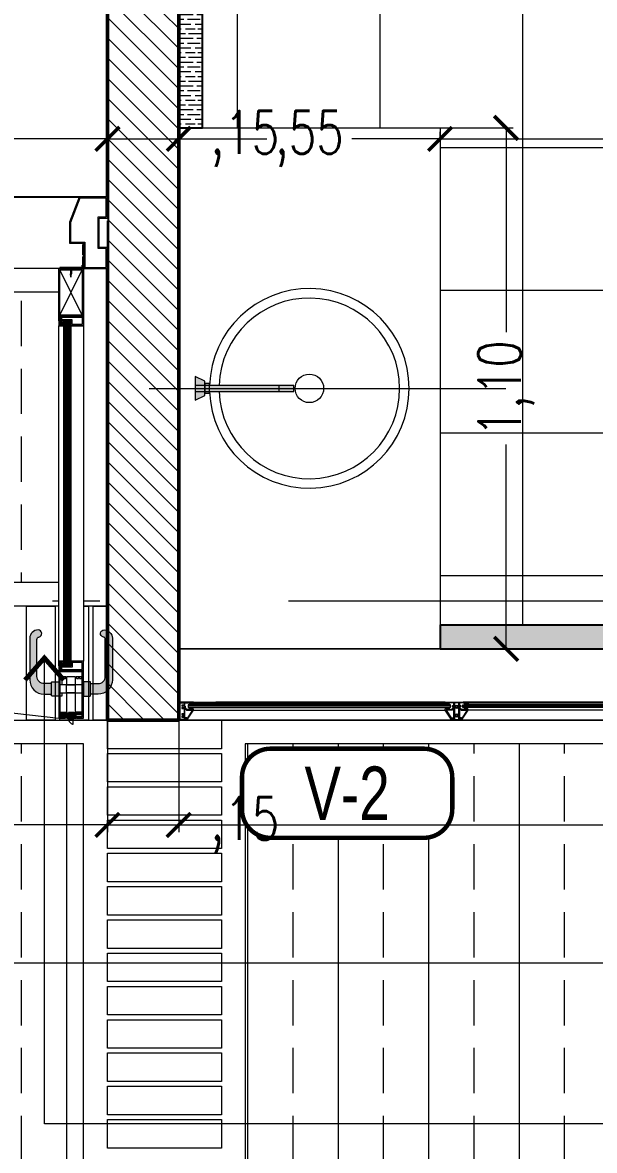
# Model space of a CAD drawing. Header units: millimetres. Extents: x 216 to 2687, y 57 to 1099.
# Drawn here: x 235.794 to 236.998, y 84.792 to 87.164 of the extents above; entities that cross this region are included whole.
import ezdxf
from ezdxf.enums import TextEntityAlignment as Align

# ---------------------------------------------------------------- set-up
doc = ezdxf.new("R2010")
doc.units = ezdxf.units.MM
doc.header["$LTSCALE"] = 0.5
doc.set_wipeout_variables(frame=1)
doc.header["$PDMODE"] = 35
for name, pattern in [('DASHDOT2', [12.7, 6.35, -3.175, 0, -3.175]), ('DASHED', [19.05, 12.7, -6.35]), ('DASHED2', [9.525, 6.35, -3.175]), ('DIVIDE2', [15.875, 6.35, -3.175, 0, -3.175, 0, -3.175]), ('HIDDEN', [0.375, 0.25, -0.125])]:
    doc.linetypes.add(name, pattern=pattern)
for name, color, linetype, lineweight in [('A-COTAS', 7, 'Continuous', 9), ('A-EJES', 7, 'DASHDOT2', 9), ('A-EJES -APAR', 251, 'DIVIDE2', 9), ('A-HID-APAR', 46, 'Continuous', 13), ('A-MUEB-FIJO', 44, 'Continuous', 15), ('A-MURO', 5, 'Continuous', 50), ('A-MURO-ACHU', 250, 'Continuous', 0), ('A-PISO', 7, 'Continuous', 15), ('A-PISO -ACHU', 55, 'Continuous', 0), ('A-PISO -GRAN', 43, 'Continuous', 13), ('A-PLAN-ACHU1', 105, 'Continuous', 9), ('A-PLAN-ACHU2', 146, 'Continuous', 0), ('A-PLAN-ACHU3', 250, 'Continuous', 0), ('A-PROY', 6, 'HIDDEN', 18), ('A-PUER', 36, 'Continuous', 13), ('A-TEXT-FLEC', 4, 'Continuous', 9), ('A-TEXT-VENT', 2, 'Continuous', 9), ('A-VENT', 1, 'Continuous', 15), ('A-WIPEOUT', 255, 'Continuous', 0)]:
    doc.layers.add(name, color=color, linetype=linetype, lineweight=lineweight)
doc.layers.add('BORRADOR', color=3, linetype='Continuous', plot=False)
doc.styles.add('Cotas', font='romans.shx', dxfattribs={"width": 0.75})
doc.styles.add('ING_50', font='swisscl.ttf', dxfattribs={"height": 0.08})
doc.dimstyles.new("1-25'", dxfattribs={"dimtxt": 0.075, "dimasz": 0.05, "dimexe": 0.015, "dimexo": 0, "dimgap": 0.02, "dimtad": 0, "dimzin": 4, "dimtxsty": 'Cotas', "dimblk": 'ARCHTICK', "dimcen": 0.09, "dimclrd": 142, "dimclre": 2, "dimclrt": 2, "dimadec": 0, "dimazin": 0, "dimtfac": 1, "dimtmove": 0, "dimatfit": 3, "dimfxl": 0.1, "dimlwd": 13, "dimlwe": 9, "dimarcsym": 2})
pattern_1 = [(90, (-2414.34887, -998.31859), (-0.1905, 4e-17), []), (90, (-2414.25362, -998.22334), (-0.1905, 4e-17), [0.09525, -0.047625])]

# ---------------------------------------------------------------- blocks, each defined once
blk = doc.blocks.new('LAVAMANOS_NAL 2')
at = {"layer": 'A-HID-APAR'}
blk.add_hatch(color=256, dxfattribs=at).paths.add_polyline_path([(0.1741, -0.1653), (0.0277, -0.0189), (0.0189, -0.0277), (0.1653, -0.1741)])
h = blk.add_hatch(color=256, dxfattribs=at)
h.paths.add_polyline_path([(0.1626, -0.1485), (0.1556, -0.1414), (0.1414, -0.1556), (0.1485, -0.1626)])
h.paths.add_polyline_path([(0.1874, -0.152), (0.1662, -0.145), (0.145, -0.1662), (0.152, -0.1874)])
at = {"layer": 'A-EJES -APAR', "linetype": 'DASHED2', "ltscale": 0.5}
blk.add_line((0.2383, -0.2383), (-0.2921, 0.2921), dxfattribs=at)
at = {"layer": 'A-HID-APAR'}
blk.add_line((0.0494, -0.0406), (0.0406, -0.0494), dxfattribs=at)
for points in [[(0.1741, -0.1653), (0.0277, -0.0189), (0.0189, -0.0277), (0.1653, -0.1741)], [(0.1874, -0.152), (0.1662, -0.145), (0.145, -0.1662), (0.152, -0.1874)]]:
    blk.add_lwpolyline(points, close=True, dxfattribs=at)
blk.add_lwpolyline([(0.1626, -0.1485), (0.1556, -0.1414), (0.1414, -0.1556), (0.1485, -0.1626), (0.1626, -0.1485)], dxfattribs=at)
blk.add_circle((0, 0), 0.03, dxfattribs=at)
for radius, start, end in [(0.21, 316.7058, 313.2949), (0.19, 316.8855, 313.1153)]:
    blk.add_arc((0, 0), radius, start, end, dxfattribs=at)
blk = doc.blocks.new('ALN-177', base_point=(0.5588, 0.5404))
at = {"layer": 'A-PLAN-ACHU1'}
for p, q in [((0.5343, 0.5506), (0.5324, 0.5529)), ((0.5344, 0.5519), (0.5324, 0.5529)), ((0.5343, 0.5506), (0.5324, 0.5484)), ((0.5343, 0.5494), (0.5324, 0.5484)), ((0.5361, 0.5485), (0.5343, 0.5494)), ((0.5361, 0.5528), (0.5344, 0.5519)), ((0.5361, 0.5485), (0.5361, 0.5528))]:
    blk.add_line(p, q, dxfattribs=at)
at = {"layer": 'A-VENT'}
blk.add_lwpolyline([(0.5558, 0.5404), (0.5588, 0.5404), (0.5588, 0.5419), (0.5377, 0.5555), (0.5362, 0.5555), (0.5343, 0.554), (0.5343, 0.5521), (0.5362, 0.5536), (0.5362, 0.5478), (0.5343, 0.5493), (0.5343, 0.5481), (0.5362, 0.5466), (0.5362, 0.5418), (0.5332, 0.5388), (0.5295, 0.5388), (0.5295, 0.5386), (0.5305, 0.5376), (0.5342, 0.5376), (0.5377, 0.5412), (0.5377, 0.5537), (0.5561, 0.5419), (0.5541, 0.5419), (0.5541, 0.5389, 1), (0.5566, 0.5389)], format="xyb", close=True, dxfattribs=at)
blk = doc.blocks.new('ALN-292')
at = {"layer": 'A-VENT'}
blk.add_lwpolyline([(0, 0.024), (0, 0), (0.0035, 0), (0.0035, 0.0025), (0.0015, 0.0015), (0.0015, 0.0079), (0.0035, 0.0069), (0.0035, 0.008), (0.0015, 0.009), (0.0015, 0.0179), (0.007, 0.0179), (0.007, 0.015), (0.01, 0.015), (0.0092, 0.0165), (0.0085, 0.0165), (0.0085, 0.0179), (0.0365, 0.0179), (0.0365, 0.0165), (0.0358, 0.0165), (0.035, 0.015), (0.038, 0.015), (0.038, 0.024), (0.038, 0.033), (0.035, 0.033), (0.0358, 0.0315), (0.0365, 0.0315), (0.0365, 0.0301), (0.0085, 0.0301), (0.0085, 0.0315), (0.0092, 0.0315), (0.01, 0.033), (0.007, 0.033), (0.007, 0.0301), (0.0015, 0.0301), (0.0015, 0.039), (0.0035, 0.04), (0.0035, 0.0411), (0.0015, 0.0401), (0.0015, 0.0465), (0.0035, 0.0455), (0.0035, 0.048), (0, 0.048)], close=True, dxfattribs=at)
for points in [[(0.0092, 0.0274, 0.352285), (0.0065, 0.024, 0.352285), (0.0092, 0.0206), (0.0092, 0.0194), (0.0015, 0.0194), (0.0015, 0.024), (0.0015, 0.0286), (0.0092, 0.0286)], [(0.008, 0.024, 1), (0.012, 0.024, 1)], [(0.0272, 0.0274, 0.352285), (0.0245, 0.024, 0.352285), (0.0272, 0.0206), (0.0272, 0.0194), (0.0107, 0.0194), (0.0107, 0.0206, 0.352285), (0.0135, 0.024, 0.352285), (0.0107, 0.0274), (0.0107, 0.0286), (0.0272, 0.0286)], [(0.026, 0.024, 1), (0.03, 0.024, 1)], [(0.0288, 0.0206, 0.352285), (0.0315, 0.024, 0.352285), (0.0288, 0.0274), (0.0288, 0.0286), (0.0365, 0.0286), (0.0365, 0.024), (0.0365, 0.0194), (0.0288, 0.0194)]]:
    blk.add_lwpolyline(points, format="xyb", close=True, dxfattribs=at)
blk = doc.blocks.new('V-5_PL_BLQ4')
at = {"layer": 'A-PLAN-ACHU1'}
for points in [[(0.5723, 0.1175), (0.0197, 0.1175), (0.0197, 0.1235), (0.5723, 0.1235)], [(0.5977, 0.1175), (1.1373, 0.1175), (1.1373, 0.1235), (0.5977, 0.1235)]]:
    blk.add_lwpolyline(points, close=True, dxfattribs=at)
for points in [[(0.0282, 0.1141), (0.0239, 0.1141), (0.0249, 0.1159), (0.0239, 0.1178), (0.0261, 0.1159), (0.0283, 0.1178), (0.0273, 0.1158), (0.0282, 0.1141)], [(0.5679, 0.1141), (0.5636, 0.1141), (0.5646, 0.1159), (0.5636, 0.1178), (0.5658, 0.1159), (0.568, 0.1178), (0.567, 0.1158), (0.5679, 0.1141)], [(0.6021, 0.1141), (0.6064, 0.1141), (0.6054, 0.1159), (0.6064, 0.1178), (0.6042, 0.1159), (0.602, 0.1178), (0.603, 0.1158), (0.6021, 0.1141)]]:
    blk.add_lwpolyline(points, dxfattribs=at)
at = {"layer": 'A-PLAN-ACHU2'}
for points in [[(0.5723, 0.1205), (0.0197, 0.1205)], [(0.031, 0.1289), (0.561, 0.1289)], [(0.5977, 0.1205), (1.1373, 0.1205)], [(1.126, 0.1289), (0.609, 0.1289)], [(0.561, 0.1155), (0.031, 0.1155)], [(0.031, 0.112), (0.5716, 0.112)], [(0.561, 0.112), (0.0784, 0.112)], [(1.126, 0.112), (0.5984, 0.112)], [(0.609, 0.1155), (1.126, 0.1155)], [(0.609, 0.112), (1.1086, 0.112)]]:
    blk.add_lwpolyline(points, dxfattribs=at)
at = {"layer": 'A-VENT'}
blk.add_lwpolyline([(2.3, 0.15), (2.3, 0), (0, 0), (0, 0.15)], close=True, dxfattribs=at)
blk.add_lwpolyline([(0.0079, 0.121, 3.732051), (0.0079, 0.123), (0.0066, 0.1238), (0.0066, 0.1255), (0.0116, 0.1255), (0.0116, 0.1365), (0.0066, 0.1365), (0.0066, 0.1382), (0.0079, 0.139, 3.732051), (0.0079, 0.141), (0.0066, 0.1418), (0.0066, 0.1435), (0.0116, 0.1435), (0.0116, 0.1485), (0.0016, 0.1485), (0.0016, 0.1464), (0, 0.148), (0, 0.15), (0.016, 0.15), (0.016, 0.147), (0.0145, 0.1478), (0.0145, 0.1485), (0.0131, 0.1485), (0.0131, 0.1135), (0.022, 0.1135), (0.023, 0.1155), (0.0241, 0.1155), (0.0231, 0.1135), (0.0295, 0.1135), (0.0285, 0.1155), (0.031, 0.1155), (0.031, 0.112), (0, 0.112), (0, 0.114), (0.0016, 0.1156), (0.0016, 0.1135), (0.0116, 0.1135), (0.0116, 0.1185), (0.0066, 0.1185), (0.0066, 0.1202)], format="xyb", close=True, dxfattribs=at)
at = {"layer": 'A-VENT', "xscale": -1, "rotation": 270}
for p in [(0.0159, 0.15), (0.5939, 0.15)]:
    blk.add_blockref('ALN-177', p, dxfattribs=at)
at = {"layer": 'A-VENT', "rotation": 90}
for name, p in [('ALN-177', (0.5761, 0.15)), ('ALN-292', (0.609, 0.112))]:
    blk.add_blockref(name, p, dxfattribs=at)
blk = doc.blocks.new('_ArchTick')
at = {"color": 0, "linetype": 'ByBlock', "const_width": 0.15}
blk.add_lwpolyline([(-0.5, -0.5), (0.5, 0.5)], dxfattribs=at)
blk = doc.blocks.new('*D247')
at = {"layer": 'A-COTAS', "color": 2, "linetype": 'DASHDOT2', "lineweight": 9, "transparency": 16777216}
for p, q in [((234.4728, 85.6969), (234.4728, 85.4615)), ((235.9728, 85.6969), (235.9728, 85.4615))]:
    blk.add_line(p, q, dxfattribs=at)
at = {"layer": 'A-COTAS', "color": 142, "linetype": 'Continuous', "lineweight": 13, "transparency": 16777216}
for p, q in [((234.4728, 85.4765), (235.1047, 85.4765)), ((235.9728, 85.4765), (235.3408, 85.4765))]:
    blk.add_line(p, q, dxfattribs=at)
at = {"layer": 'DEFPOINTS', "color": 0, "transparency": 16777216}
for p in [(234.4728, 85.6969), (235.9728, 85.6969), (235.9728, 85.4765)]:
    blk.add_point(p, dxfattribs=at)
at = {"layer": 'A-COTAS', "color": 142, "lineweight": 13, "transparency": 16777216, "xscale": 0.05, "yscale": 0.05, "zscale": 0.05, "rotation": 180}
blk.add_blockref('_ArchTick', (234.4728, 85.4765), dxfattribs=at)
at = {"layer": 'A-COTAS', "color": 142, "lineweight": 13, "transparency": 16777216, "xscale": 0.05, "yscale": 0.05, "zscale": 0.05}
blk.add_blockref('_ArchTick', (235.9728, 85.4765), dxfattribs=at)
at = {"layer": 'A-COTAS', "color": 2, "transparency": 16777216, "insert": (235.2228, 85.4765), "char_height": 0.09, "attachment_point": 5, "style": 'Cotas'}
blk.add_mtext('1,50', dxfattribs=at)
blk = doc.blocks.new('*D248')
at = {"layer": 'A-COTAS', "color": 2, "linetype": 'DASHDOT2', "lineweight": 9, "transparency": 16777216}
for p, q in [((235.9728, 85.6969), (235.9728, 85.4615)), ((236.1228, 85.6969), (236.1228, 85.4615))]:
    blk.add_line(p, q, dxfattribs=at)
at = {"layer": 'A-COTAS', "color": 142, "linetype": 'Continuous', "lineweight": 13, "transparency": 16777216}
for p, q in [((235.9728, 85.4765), (236.1228, 85.4765)), ((236.1228, 85.4765), (236.1728, 85.4765))]:
    blk.add_line(p, q, dxfattribs=at)
at = {"layer": 'DEFPOINTS', "color": 0, "transparency": 16777216}
for p in [(235.9728, 85.6969), (236.1228, 85.6969), (236.1228, 85.4765)]:
    blk.add_point(p, dxfattribs=at)
at = {"layer": 'A-COTAS', "color": 142, "lineweight": 13, "transparency": 16777216, "xscale": 0.05, "yscale": 0.05, "zscale": 0.05, "rotation": 180}
blk.add_blockref('_ArchTick', (235.9728, 85.4765), dxfattribs=at)
at = {"layer": 'A-COTAS', "color": 142, "lineweight": 13, "transparency": 16777216, "xscale": 0.05, "yscale": 0.05, "zscale": 0.05}
blk.add_blockref('_ArchTick', (236.1228, 85.4765), dxfattribs=at)
at = {"layer": 'A-COTAS', "color": 2, "transparency": 16777216, "insert": (236.2619, 85.4765), "char_height": 0.09, "attachment_point": 5, "style": 'Cotas'}
blk.add_mtext(',15', dxfattribs=at)
blk = doc.blocks.new('*D249')
at = {"layer": 'A-COTAS', "color": 2, "linetype": 'DASHDOT2', "lineweight": 9, "transparency": 16777216}
for p, q in [((236.1228, 85.6969), (236.1228, 85.4615)), ((238.4228, 85.6969), (238.4228, 85.4615))]:
    blk.add_line(p, q, dxfattribs=at)
at = {"layer": 'A-COTAS', "color": 142, "linetype": 'Continuous', "lineweight": 13, "transparency": 16777216}
for p, q in [((236.1228, 85.4765), (237.1499, 85.4765)), ((238.4228, 85.4765), (237.3956, 85.4765))]:
    blk.add_line(p, q, dxfattribs=at)
at = {"layer": 'DEFPOINTS', "color": 0, "transparency": 16777216}
for p in [(236.1228, 85.6969), (238.4228, 85.6969), (238.4228, 85.4765)]:
    blk.add_point(p, dxfattribs=at)
at = {"layer": 'A-COTAS', "color": 142, "lineweight": 13, "transparency": 16777216, "xscale": 0.05, "yscale": 0.05, "zscale": 0.05, "rotation": 180}
blk.add_blockref('_ArchTick', (236.1228, 85.4765), dxfattribs=at)
at = {"layer": 'A-COTAS', "color": 142, "lineweight": 13, "transparency": 16777216, "xscale": 0.05, "yscale": 0.05, "zscale": 0.05}
blk.add_blockref('_ArchTick', (238.4228, 85.4765), dxfattribs=at)
at = {"layer": 'A-COTAS', "color": 2, "transparency": 16777216, "insert": (237.2728, 85.4765), "char_height": 0.09, "attachment_point": 5, "style": 'Cotas'}
blk.add_mtext('2,30', dxfattribs=at)
blk = doc.blocks.new('*U251')
at = {"layer": 'A-TEXT-FLEC', "const_width": 0.01}
blk.add_lwpolyline([(7.3248, 0.9333), (7.284, 0.9798), (7.2431, 0.9333)], dxfattribs=at)
at = {"layer": 'A-TEXT-FLEC'}
for points in [[(7.284, 0), (7.284, 0.9798)], [(0, 0), (0, 0), (7.284, 0)]]:
    blk.add_lwpolyline(points, dxfattribs=at)
blk = doc.blocks.new('*D285')
at = {"layer": 'A-COTAS', "color": 2, "linetype": 'DASHDOT2', "lineweight": 9, "transparency": 16777216}
for p, q in [((234.4728, 86.7969), (234.4728, 86.9346)), ((235.9728, 86.9196), (235.9728, 86.9346))]:
    blk.add_line(p, q, dxfattribs=at)
at = {"layer": 'A-COTAS', "color": 142, "linetype": 'Continuous', "lineweight": 13, "transparency": 16777216}
for p, q in [((234.4728, 86.9196), (235.1047, 86.9196)), ((235.9728, 86.9196), (235.3408, 86.9196))]:
    blk.add_line(p, q, dxfattribs=at)
at = {"layer": 'DEFPOINTS', "color": 0, "transparency": 16777216}
for p in [(235.9728, 86.9196), (235.9728, 86.9196), (234.4728, 86.7969)]:
    blk.add_point(p, dxfattribs=at)
at = {"layer": 'A-COTAS', "color": 142, "lineweight": 13, "transparency": 16777216, "xscale": 0.05, "yscale": 0.05, "zscale": 0.05, "rotation": 180}
blk.add_blockref('_ArchTick', (234.4728, 86.9196), dxfattribs=at)
at = {"layer": 'A-COTAS', "color": 142, "lineweight": 13, "transparency": 16777216, "xscale": 0.05, "yscale": 0.05, "zscale": 0.05}
blk.add_blockref('_ArchTick', (235.9728, 86.9196), dxfattribs=at)
at = {"layer": 'A-COTAS', "color": 2, "transparency": 16777216, "insert": (235.2228, 86.9196), "char_height": 0.09, "attachment_point": 5, "style": 'Cotas'}
blk.add_mtext('1,50', dxfattribs=at)
blk = doc.blocks.new('*D286')
at = {"layer": 'A-COTAS', "color": 2, "linetype": 'DASHDOT2', "lineweight": 9, "transparency": 16777216}
for p, q in [((235.9728, 86.9196), (235.9728, 86.9346)), ((236.1228, 86.9196), (236.1228, 86.9346))]:
    blk.add_line(p, q, dxfattribs=at)
at = {"layer": 'A-COTAS', "color": 142, "linetype": 'Continuous', "lineweight": 13, "transparency": 16777216}
for p, q in [((235.9728, 86.9196), (236.1228, 86.9196)), ((236.1228, 86.9196), (236.1728, 86.9196))]:
    blk.add_line(p, q, dxfattribs=at)
at = {"layer": 'DEFPOINTS', "color": 0, "transparency": 16777216}
for p in [(235.9728, 86.9196), (236.1228, 86.9196), (236.1228, 86.9196)]:
    blk.add_point(p, dxfattribs=at)
at = {"layer": 'A-COTAS', "color": 142, "lineweight": 13, "transparency": 16777216, "xscale": 0.05, "yscale": 0.05, "zscale": 0.05, "rotation": 180}
blk.add_blockref('_ArchTick', (235.9728, 86.9196), dxfattribs=at)
at = {"layer": 'A-COTAS', "color": 142, "lineweight": 13, "transparency": 16777216, "xscale": 0.05, "yscale": 0.05, "zscale": 0.05}
blk.add_blockref('_ArchTick', (236.1228, 86.9196), dxfattribs=at)
at = {"layer": 'A-COTAS', "color": 2, "transparency": 16777216, "insert": (236.2619, 86.9196), "char_height": 0.09, "attachment_point": 5, "style": 'Cotas'}
blk.add_mtext(',15', dxfattribs=at)
blk = doc.blocks.new('*D287')
at = {"layer": 'A-COTAS', "color": 2, "linetype": 'DASHDOT2', "lineweight": 9, "transparency": 16777216}
for p, q in [((236.1228, 86.9196), (236.1228, 86.9346)), ((236.6728, 86.9196), (236.6728, 86.9346))]:
    blk.add_line(p, q, dxfattribs=at)
at = {"layer": 'A-COTAS', "color": 142, "linetype": 'Continuous', "lineweight": 13, "transparency": 16777216}
for p, q in [((236.1228, 86.9196), (236.3086, 86.9196)), ((236.6728, 86.9196), (236.4869, 86.9196))]:
    blk.add_line(p, q, dxfattribs=at)
at = {"layer": 'DEFPOINTS', "color": 0, "transparency": 16777216}
for p in [(236.1228, 86.9196), (236.6728, 86.9196), (236.6728, 86.9196)]:
    blk.add_point(p, dxfattribs=at)
at = {"layer": 'A-COTAS', "color": 142, "lineweight": 13, "transparency": 16777216, "xscale": 0.05, "yscale": 0.05, "zscale": 0.05, "rotation": 180}
blk.add_blockref('_ArchTick', (236.1228, 86.9196), dxfattribs=at)
at = {"layer": 'A-COTAS', "color": 142, "lineweight": 13, "transparency": 16777216, "xscale": 0.05, "yscale": 0.05, "zscale": 0.05}
blk.add_blockref('_ArchTick', (236.6728, 86.9196), dxfattribs=at)
at = {"layer": 'A-COTAS', "color": 2, "transparency": 16777216, "insert": (236.3978, 86.9196), "char_height": 0.09, "attachment_point": 5, "style": 'Cotas'}
blk.add_mtext(',55', dxfattribs=at)
blk = doc.blocks.new('*D288')
at = {"layer": 'A-COTAS', "color": 2, "linetype": 'DASHDOT2', "lineweight": 9, "transparency": 16777216}
for p, q in [((237.6728, 86.9969), (237.6728, 86.9046)), ((236.6728, 86.9196), (236.6728, 86.9346))]:
    blk.add_line(p, q, dxfattribs=at)
at = {"layer": 'A-COTAS', "color": 142, "linetype": 'Continuous', "lineweight": 13, "transparency": 16777216}
for p, q in [((236.6728, 86.9196), (237.0547, 86.9196)), ((237.6728, 86.9196), (237.2908, 86.9196))]:
    blk.add_line(p, q, dxfattribs=at)
at = {"layer": 'DEFPOINTS', "color": 0, "transparency": 16777216}
for p in [(237.6728, 86.9969), (236.6728, 86.9196), (237.6728, 86.9196)]:
    blk.add_point(p, dxfattribs=at)
at = {"layer": 'A-COTAS', "color": 142, "lineweight": 13, "transparency": 16777216, "xscale": 0.05, "yscale": 0.05, "zscale": 0.05, "rotation": 180}
blk.add_blockref('_ArchTick', (236.6728, 86.9196), dxfattribs=at)
at = {"layer": 'A-COTAS', "color": 142, "lineweight": 13, "transparency": 16777216, "xscale": 0.05, "yscale": 0.05, "zscale": 0.05}
blk.add_blockref('_ArchTick', (237.6728, 86.9196), dxfattribs=at)
at = {"layer": 'A-COTAS', "color": 2, "transparency": 16777216, "insert": (237.1728, 86.9196), "char_height": 0.09, "attachment_point": 5, "style": 'Cotas'}
blk.add_mtext('1,00', dxfattribs=at)
blk = doc.blocks.new('*D301')
at = {"layer": 'A-COTAS', "color": 2, "linetype": 'DASHDOT2', "lineweight": 9, "transparency": 16777216}
for p, q in [((220.4228, 85.6969), (220.4228, 85.171)), ((238.7228, 85.6969), (238.7228, 85.171))]:
    blk.add_line(p, q, dxfattribs=at)
at = {"layer": 'A-COTAS', "color": 142, "linetype": 'Continuous', "lineweight": 13, "transparency": 16777216}
for p, q in [((220.4228, 85.186), (229.4226, 85.186)), ((238.7228, 85.186), (229.7229, 85.186))]:
    blk.add_line(p, q, dxfattribs=at)
at = {"layer": 'DEFPOINTS', "color": 0, "transparency": 16777216}
for p in [(220.4228, 85.6969), (238.7228, 85.6969), (238.7228, 85.186)]:
    blk.add_point(p, dxfattribs=at)
at = {"layer": 'A-COTAS', "color": 142, "lineweight": 13, "transparency": 16777216, "xscale": 0.05, "yscale": 0.05, "zscale": 0.05, "rotation": 180}
blk.add_blockref('_ArchTick', (220.4228, 85.186), dxfattribs=at)
at = {"layer": 'A-COTAS', "color": 142, "lineweight": 13, "transparency": 16777216, "xscale": 0.05, "yscale": 0.05, "zscale": 0.05}
blk.add_blockref('_ArchTick', (238.7228, 85.186), dxfattribs=at)
at = {"layer": 'A-COTAS', "color": 2, "transparency": 16777216, "insert": (229.5728, 85.186), "char_height": 0.09, "attachment_point": 5, "style": 'Cotas'}
blk.add_mtext('18,30', dxfattribs=at)
blk = doc.blocks.new('*D374')
at = {"layer": 'A-COTAS', "color": 2, "linetype": 'DASHDOT2', "lineweight": 9, "transparency": 16777216}
for p, q in [((236.6728, 86.9425), (236.8268, 86.9425)), ((236.1228, 85.8469), (236.8268, 85.8469))]:
    blk.add_line(p, q, dxfattribs=at)
at = {"layer": 'A-COTAS', "color": 142, "linetype": 'Continuous', "lineweight": 13, "transparency": 16777216}
for p, q in [((236.8118, 86.9425), (236.8118, 86.5127)), ((236.8118, 85.8469), (236.8118, 86.2767))]:
    blk.add_line(p, q, dxfattribs=at)
at = {"layer": 'DEFPOINTS', "color": 0, "transparency": 16777216}
for p in [(236.6728, 86.9425), (236.8118, 86.9425), (236.1228, 85.8469)]:
    blk.add_point(p, dxfattribs=at)
at = {"layer": 'A-COTAS', "color": 142, "lineweight": 13, "transparency": 16777216, "xscale": 0.05, "yscale": 0.05, "zscale": 0.05}
for p, rotation in [((236.8118, 86.9425), 90), ((236.8118, 85.8469), 270)]:
    blk.add_blockref('_ArchTick', p, dxfattribs=dict(at, rotation=rotation))
at = {"layer": 'A-COTAS', "color": 2, "transparency": 16777216, "insert": (236.8118, 86.3947), "char_height": 0.09, "attachment_point": 5, "rotation": 90, "style": 'Cotas'}
blk.add_mtext('1,10', dxfattribs=at)
blk = doc.blocks.new('TORNILLO_AUTOPERF')
at = {"layer": 'A-PLAN-ACHU2'}
for points in [[(-0.024, 0), (-0.0151, -0.0013), (0, -0.0013), (0.0025, -0.0036), (0.0025, 0.0036), (0, 0.0013), (-0.0151, 0.0013)], [(-0.0231, 0.0001), (-0.024, 0), (-0.0232, -0.0001)], [(-0.0218, 0.0003), (-0.0231, 0.0001), (-0.0232, -0.0001), (-0.0219, -0.0003)], [(-0.0204, 0.0005), (-0.0218, 0.0003), (-0.0219, -0.0003), (-0.0206, -0.0005)], [(-0.0191, 0.0007), (-0.0204, 0.0005), (-0.0206, -0.0005), (-0.0194, -0.0007)], [(-0.0177, 0.0009), (-0.0191, 0.0007), (-0.0194, -0.0007), (-0.0181, -0.0008)], [(-0.0164, 0.0011), (-0.0177, 0.0009), (-0.0181, -0.0008), (-0.0168, -0.001)], [(-0.0151, 0.0013), (-0.0164, 0.0011), (-0.0168, -0.001), (-0.0156, -0.0012)], [(-0.0138, 0.0013), (-0.0151, 0.0013), (-0.0156, -0.0012), (-0.0151, -0.0013), (-0.0143, -0.0013)], [(-0.0125, 0.0013), (-0.0138, 0.0013), (-0.0143, -0.0013), (-0.013, -0.0013)], [(-0.0112, 0.0013), (-0.0125, 0.0013), (-0.013, -0.0013), (-0.0117, -0.0013)], [(-0.0099, 0.0013), (-0.0112, 0.0013), (-0.0117, -0.0013), (-0.0104, -0.0013)], [(-0.0086, 0.0013), (-0.0099, 0.0013), (-0.0104, -0.0013), (-0.0091, -0.0013)], [(-0.0073, 0.0013), (-0.0086, 0.0013), (-0.0091, -0.0013), (-0.0078, -0.0013)]]:
    blk.add_lwpolyline(points, close=True, dxfattribs=at)
for points in [[(-0.024, 0), (-0.0151, 0.0013)], [(-0.024, 0), (-0.0151, -0.0013)], [(0, 0.0013), (-0.0151, 0.0013)], [(0, 0.0013), (0.0025, 0.0036)], [(0, 0.0013), (0, -0.0013)], [(0.0025, 0.0036), (0.0025, -0.0036)], [(0, -0.0013), (-0.0151, -0.0013)], [(0, -0.0013), (0.0025, -0.0036)]]:
    blk.add_lwpolyline(points, dxfattribs=at)
blk = doc.blocks.new('A$C0EDA746B')
at = {"layer": 'A-PLAN-ACHU3', "transparency": 33554687}
h = blk.add_hatch(color=256, dxfattribs=at)
h.dxf.hatch_style = 1
h.set_gradient(color1=(132, 132, 132), color2=(214, 214, 214), tint=1, name='CYLINDER')
edge = h.paths.add_edge_path()
edge.add_arc((-0.066, -0.0758), 0.001, 180, 270)
edge.add_line((-0.066, -0.0768), (-0.0521, -0.0768))
edge.add_line((-0.0521, -0.0768), (-0.0521, -0.0468))
edge.add_line((-0.0521, -0.0468), (-0.066, -0.0468))
edge.add_arc((-0.066, -0.0478), 0.001, 90, 180)
edge.add_line((-0.067, -0.0478), (-0.067, -0.0758))
h = blk.add_hatch(color=256, dxfattribs=at)
h.dxf.hatch_style = 1
h.set_gradient(color1=(132, 132, 132), color2=(214, 214, 214), tint=1, name='CYLINDER')
edge = h.paths.add_edge_path()
edge.add_arc((0.014, -0.0758), 0.001, 270, 360, ccw=False)
edge.add_line((0.014, -0.0768), (0, -0.0768))
edge.add_line((0, -0.0768), (0, -0.0468))
edge.add_line((0, -0.0468), (0.014, -0.0468))
edge.add_arc((0.014, -0.0478), 0.001, 0, 90, ccw=False)
edge.add_line((0.015, -0.0478), (0.015, -0.0758))
h = blk.add_hatch(color=256, dxfattribs=at)
h.dxf.hatch_style = 1
h.set_gradient(color1=(91, 91, 91), color2=(173, 173, 173), rotation=90, tint=1, name='INVCYLINDER')
h.paths.add_polyline_path([(-0.0979, -0.166, 0.356371), (-0.0939, -0.1709, -0.90409), (-0.0954, -0.1858, -0.414177), (-0.1129, -0.1683), (-0.1129, -0.0808, -0.414214), (-0.0829, -0.0508), (-0.067, -0.0508), (-0.067, -0.0728), (-0.0829, -0.0728, 0.414214), (-0.0979, -0.0878)])
h = blk.add_hatch(color=256, dxfattribs=at)
h.dxf.hatch_style = 1
h.set_gradient(color1=(91, 91, 91), color2=(173, 173, 173), rotation=90, tint=1, name='INVCYLINDER')
h.paths.add_polyline_path([(0.0459, -0.166, -0.356371), (0.0419, -0.1709, 0.90409), (0.0434, -0.1858, 0.414177), (0.0609, -0.1683), (0.0609, -0.0808, 0.414214), (0.0309, -0.0508), (0.015, -0.0508), (0.015, -0.0728), (0.0309, -0.0728, -0.414214), (0.0459, -0.0878)])
at = {"layer": 'A-PLAN-ACHU1', "linetype": 'DASHED'}
for p, q in [((-0.0355, -0.0533), (-0.0165, -0.0533)), ((-0.0355, -0.0703), (-0.0165, -0.0703))]:
    blk.add_line(p, q, dxfattribs=at)
at = {"layer": 'A-PLAN-ACHU1'}
for points in [[(-0.0336, -0.0015), (-0.0336, -0.0006), (-0.0342, 0), (-0.0378, 0), (-0.0385, -0.0008), (-0.0385, -0.0015)], [(-0.0193, -0.0015), (-0.0193, -0.0006), (-0.0198, 0), (-0.0322, 0), (-0.0328, -0.0006), (-0.0328, -0.0015)], [(-0.0314, 0.0035), (-0.0314, 0), (-0.0215, 0), (-0.0215, 0.0035)], [(-0.0184, -0.0015), (-0.0184, -0.0006), (-0.0178, 0), (-0.0143, 0), (-0.0135, -0.0008), (-0.0135, -0.0015)], [(-0.0165, -0.0024), (-0.0165, -0.0533), (-0.0355, -0.0533), (-0.0355, -0.0024)], [(0, -0.0533), (0, -0.0703), (-0.0521, -0.0703), (-0.0521, -0.0533)], [(-0.0165, -0.0703), (-0.0165, -0.0873), (-0.0355, -0.0873), (-0.0355, -0.0703)]]:
    blk.add_lwpolyline(points, close=True, dxfattribs=at)
for points in [[(-0.0215, 0.0035), (-0.0314, 0.0035, -0.258942), (-0.0229, 0.0125), (-0.0215, 0.0125)], [(-0.067, -0.0758, 0.414214), (-0.066, -0.0768), (-0.0521, -0.0768), (-0.0521, -0.0468), (-0.066, -0.0468, 0.414214), (-0.067, -0.0478)], [(0.015, -0.0758, -0.414214), (0.014, -0.0768), (0, -0.0768), (0, -0.0468), (0.014, -0.0468, -0.414214), (0.015, -0.0478)], [(-0.1129, -0.1683), (-0.1129, -0.0808, -0.414214), (-0.0829, -0.0508), (-0.067, -0.0508), (-0.067, -0.0728), (-0.0829, -0.0728, 0.414214), (-0.0979, -0.0878), (-0.0979, -0.166, 0.356371), (-0.0939, -0.1709, -0.90409), (-0.0954, -0.1858, -0.414177)], [(0.0609, -0.1683), (0.0609, -0.0808, 0.414214), (0.0309, -0.0508), (0.015, -0.0508), (0.015, -0.0728), (0.0309, -0.0728, -0.414214), (0.0459, -0.0878), (0.0459, -0.166, -0.356371), (0.0419, -0.1709, 0.90409), (0.0434, -0.1858, 0.414177)]]:
    blk.add_lwpolyline(points, format="xyb", close=True, dxfattribs=at)
at = {"layer": 'A-PLAN-ACHU1', "linetype": 'Continuous'}
for points in [[(-0.0496, -0.0533), (-0.0496, -0.0472), (-0.0449, -0.0472), (-0.0449, -0.0533)], [(-0.0449, -0.0703), (-0.0449, -0.0831), (-0.0496, -0.0831), (-0.0496, -0.0703)]]:
    blk.add_lwpolyline(points, dxfattribs=at)
at = {"layer": 'A-PLAN-ACHU2', "linetype": 'HIDDEN', "ltscale": 0.01}
for p, q in [((-0.0493, -0.0102), (-0.0362, -0.0102)), ((-0.0491, -0.0096), (-0.0364, -0.0096)), ((-0.0326, -0.0102), (-0.0195, -0.0102)), ((-0.0324, -0.0096), (-0.0197, -0.0096)), ((-0.0027, -0.0102), (-0.0159, -0.0102)), ((-0.003, -0.0096), (-0.0156, -0.0096))]:
    blk.add_line(p, q, dxfattribs=at)
for points in [[(-0.0359, -0.0074), (-0.0359, -0.0051, 0.414214), (-0.037, -0.0039), (-0.0485, -0.0039, 0.414214), (-0.0497, -0.0051), (-0.0497, -0.0074)], [(-0.0191, -0.0074), (-0.0191, -0.0051, 0.414214), (-0.0203, -0.0039), (-0.0318, -0.0039, 0.414214), (-0.0329, -0.0051), (-0.0329, -0.0074)], [(-0.0162, -0.0074), (-0.0162, -0.0051, -0.414214), (-0.0151, -0.0039), (-0.0036, -0.0039, -0.414214), (-0.0024, -0.0051), (-0.0024, -0.0074)], [(-0.0488, -0.0873), (-0.0488, -0.0849, -0.414213), (-0.0476, -0.0837), (-0.0437, -0.0837), (-0.0437, -0.0855), (-0.0419, -0.0855), (-0.0419, -0.0837), (-0.038, -0.0837, -0.414213), (-0.0368, -0.0849), (-0.0368, -0.0873)], [(-0.0152, -0.0873), (-0.0152, -0.0849, -0.414213), (-0.014, -0.0837), (-0.0101, -0.0837), (-0.0101, -0.0855), (-0.0083, -0.0855), (-0.0083, -0.0837), (-0.0044, -0.0837, -0.414213), (-0.0032, -0.0849), (-0.0032, -0.0873)]]:
    blk.add_lwpolyline(points, format="xyb", close=True, dxfattribs=at)
for points in [[(-0.0491, -0.0074), (-0.0491, -0.0096), (-0.0493, -0.0102), (-0.0485, -0.0131), (-0.037, -0.0131), (-0.0362, -0.0102), (-0.0364, -0.0096), (-0.0364, -0.0074)], [(-0.0324, -0.0074), (-0.0324, -0.0096), (-0.0326, -0.0102), (-0.0318, -0.0131), (-0.0203, -0.0131), (-0.0195, -0.0102), (-0.0197, -0.0096), (-0.0197, -0.0074)], [(-0.003, -0.0074), (-0.003, -0.0096), (-0.0027, -0.0102), (-0.0036, -0.0131), (-0.0151, -0.0131), (-0.0159, -0.0102), (-0.0156, -0.0096), (-0.0156, -0.0074)], [(-0.0355, -0.0533), (-0.0355, -0.0703)], [(-0.0165, -0.0533), (-0.0165, -0.0703)]]:
    blk.add_lwpolyline(points, dxfattribs=at)
at = {"linetype": 'Continuous', "xscale": 0.25, "yscale": 0.25, "zscale": 0.25, "rotation": 90}
blk.add_blockref('TORNILLO_AUTOPERF', (-0.0332, -0.0006), dxfattribs=at)
at = {"linetype": 'Continuous', "extrusion": (0, 0, -1), "xscale": 0.25, "yscale": 0.25, "zscale": -0.25, "rotation": 90}
blk.add_blockref('TORNILLO_AUTOPERF', (0.0188, -0.0006), dxfattribs=at)

msp = doc.modelspace()

# ---------------------------------------------------------------- hatches: boundary and pattern name
at = {"layer": 'A-MURO-ACHU'}
h = msp.add_hatch(dxfattribs=at)
h.set_pattern_fill('_USER', color=256, scale=0.03, angle=135, pattern_type=0)
h.set_pattern_definition([(135, (-2414.348867, -998.31859), (-0.02121320344, -0.02121320344), [])])
h.paths.add_polyline_path([(236.1228, 85.7469), (236.1228, 88.6969), (235.9728, 88.6969), (235.9728, 85.6969), (236.1228, 85.6969)])
at = {"layer": 'A-PISO -ACHU'}
h = msp.add_hatch(dxfattribs=at)
h.set_pattern_fill('MUDSTONE', color=252, scale=0.1, angle=180, pattern_type=2)
h.set_pattern_definition([(180, (1330.733261, -2558.829705), (-0.02, -0.01), [0.03, -0.006, 0.02, -0.009, 0.027, -0.008])])
h.paths.add_polyline_path([(236.1228, 88.6969), (236.1228, 86.9425), (236.1728, 86.9425), (236.1728, 88.6969)])
h = msp.add_hatch(dxfattribs=at)
h.set_pattern_fill('NET', color=256, scale=0.0945, angle=180)
h.set_pattern_definition([(180, (1331.08326, -2558.8297), (-4e-17, -0.3000375), []), (270, (1331.08326, -2558.8297), (0.3000375, -6e-17), [])])
h.paths.add_polyline_path([(236.1728, 88.6969), (236.1728, 86.9425), (236.6728, 86.9425), (236.6728, 85.8969), (237.6228, 85.8969), (237.6228, 87.1469), (238.5228, 87.1469), (238.5228, 87.7469), (237.6728, 87.7469), (237.6728, 87.9469), (238.5228, 87.9469), (238.5228, 88.5469), (237.2228, 88.5469), (237.2228, 88.6969)])
h = msp.add_hatch(dxfattribs=at)
h.set_pattern_fill('MUDSTONE', color=252, scale=0.1, angle=180, pattern_type=2)
h.set_pattern_definition([(180, (1331.083261, -2558.829705), (-0.02, -0.01), [0.03, -0.006, 0.02, -0.009, 0.027, -0.008])])
h.paths.add_polyline_path([(237.2228, 88.6969), (237.2228, 88.5469), (238.5228, 88.5469), (238.5228, 87.9469), (237.6728, 87.9469), (237.6728, 87.7469), (238.5228, 87.7469), (238.5228, 87.1469), (237.6228, 87.1469), (237.6228, 85.8969), (236.6728, 85.8969), (236.6728, 85.8469), (237.6728, 85.8469), (237.6728, 87.0969), (238.5728, 87.0969), (238.5728, 87.7969), (237.7228, 87.7969), (237.7228, 87.8969), (238.5728, 87.8969), (238.5728, 88.5969), (237.2728, 88.5969), (237.2728, 88.6969)])
h = msp.add_hatch(dxfattribs=at)
h.set_pattern_fill('ANSI33', color=253, scale=0.03, angle=45)
h.set_pattern_definition(pattern_1)
h.paths.add_polyline_path([(235.9228, 86.5969), (234.5228, 86.5969), (234.5228, 85.9869), (235.9228, 85.9869)])
h = msp.add_hatch(dxfattribs=at)
h.set_pattern_fill('ANSI33', color=253, scale=0.03, angle=45)
h.set_pattern_definition(pattern_1)
h.paths.add_polyline_path([(235.9228, 85.6469), (234.5228, 85.6469), (234.5228, 85.6369), (234.5228, 83.9469), (235.9228, 83.9469)])
h = msp.add_hatch(dxfattribs=at)
h.set_pattern_fill('ANSI33', color=253, scale=0.03, angle=45)
h.set_pattern_definition(pattern_1)
h.paths.add_polyline_path([(238.4328, 85.6469), (236.2628, 85.6469), (236.2628, 85.6369), (236.2628, 83.9469), (238.4328, 83.9469)])

# ---------------------------------------------------------------- linework, layer by layer
at = {"layer": 'A-EJES', "ltscale": 0.25}
msp.add_line((240.5228, 85.9469), (218.6228, 85.9469), dxfattribs=at)
at = {"layer": 'A-MUEB-FIJO'}
msp.add_lwpolyline([(236.6728, 85.8469), (236.1228, 85.8469), (236.1228, 86.9425), (236.6728, 86.9425)], close=True, dxfattribs=at)
at = {"layer": 'A-PISO'}
msp.add_lwpolyline([(231.9271, 94.1569), (233.2184, 94.1569), (233.2184, 93.5469), (234.5134, 93.5469), (234.5134, 94.1569), (236.8078, 94.1569), (236.8078, 93.5469), (238.1028, 93.5469), (238.1028, 94.1569), (238.7228, 94.1569), (238.7228, 85.6969), (235.9728, 85.6969), (235.9728, 86.6469), (234.4728, 86.6469), (234.4728, 85.6969), (230.6728, 85.6969)], dxfattribs=at)
at = {"layer": 'A-PISO -ACHU', "color": 253}
for points in [[(235.9228, 86.5969), (234.5228, 86.5969), (234.5228, 85.9869), (235.9228, 85.9869)], [(235.8728, 85.6969), (235.8728, 85.9369), (235.9328, 85.9369), (235.9328, 85.6969)], [(235.9428, 85.6969), (235.9428, 85.9369), (235.9728, 85.9369), (235.9728, 85.6969)], [(235.9228, 85.6469), (234.5228, 85.6469), (234.5228, 85.6369), (234.5228, 83.9469), (235.9228, 83.9469)], [(238.4328, 85.6469), (236.2628, 85.6469), (236.2628, 85.6369), (236.2628, 83.9469), (238.4328, 83.9469)]]:
    msp.add_lwpolyline(points, close=True, dxfattribs=at)
at = {"layer": 'A-PISO -ACHU'}
msp.add_lwpolyline([(234.4728, 85.6969), (235.9728, 85.6969), (235.9728, 85.9369), (234.4728, 85.9369)], close=True, dxfattribs=at)
at = {"layer": 'A-PLAN-ACHU3', "color": 253}
for points in [[(235.8028, 85.6969), (235.8028, 85.9369), (235.8628, 85.9369), (235.8628, 85.6969)], [(236.2128, 85.6369), (235.9728, 85.6369), (235.9728, 85.6969), (236.2128, 85.6969)], [(236.2128, 85.5669), (235.9728, 85.5669), (235.9728, 85.6269), (236.2128, 85.6269)], [(236.2128, 85.4969), (235.9728, 85.4969), (235.9728, 85.5569), (236.2128, 85.5569)], [(236.2128, 85.4269), (235.9728, 85.4269), (235.9728, 85.4869), (236.2128, 85.4869)], [(236.2128, 85.3569), (235.9728, 85.3569), (235.9728, 85.4169), (236.2128, 85.4169)], [(236.2128, 85.2869), (235.9728, 85.2869), (235.9728, 85.3469), (236.2128, 85.3469)], [(236.2128, 85.2169), (235.9728, 85.2169), (235.9728, 85.2769), (236.2128, 85.2769)], [(236.2128, 85.1469), (235.9728, 85.1469), (235.9728, 85.2069), (236.2128, 85.2069)], [(236.2128, 85.0769), (235.9728, 85.0769), (235.9728, 85.1369), (236.2128, 85.1369)], [(236.2128, 85.0069), (235.9728, 85.0069), (235.9728, 85.0669), (236.2128, 85.0669)], [(236.2128, 84.9369), (235.9728, 84.9369), (235.9728, 84.9969), (236.2128, 84.9969)], [(236.2128, 84.8669), (235.9728, 84.8669), (235.9728, 84.9269), (236.2128, 84.9269)], [(236.2128, 84.7969), (235.9728, 84.7969), (235.9728, 84.8569), (236.2128, 84.8569)]]:
    msp.add_lwpolyline(points, close=True, dxfattribs=at)
at = {"layer": 'BORRADOR'}
for points in [[(232.6478, 93.3969), (234.5134, 93.3969), (234.5134, 93.0054), (234.6634, 93.0054), (234.6634, 93.1298), (236.6578, 93.1298), (236.6578, 93.0054), (236.8078, 93.0054), (236.8078, 93.3969), (238.5728, 93.3969), (238.5728, 88.6969), (235.9728, 88.6969), (235.9728, 86.7969), (234.3228, 86.7969), (234.3228, 86.1469), (232.7228, 86.1469), (232.7228, 86.1969), (232.6478, 86.1969)], [(236.1228, 88.6969), (236.1228, 86.9425), (236.1728, 86.9425), (236.1728, 88.6969)], [(237.2228, 88.6969), (237.2228, 88.5469), (238.5228, 88.5469), (238.5228, 87.9469), (237.6728, 87.9469), (237.6728, 87.7469), (238.5228, 87.7469), (238.5228, 87.1469), (237.6228, 87.1469), (237.6228, 85.8969), (236.6728, 85.8969), (236.6728, 85.8469), (237.6728, 85.8469), (237.6728, 87.0969), (238.5728, 87.0969), (238.5728, 87.7969), (237.7228, 87.7969), (237.7228, 87.8969), (238.5728, 87.8969), (238.5728, 88.5969), (237.2728, 88.5969), (237.2728, 88.6969)]]:
    msp.add_lwpolyline(points, close=True, dxfattribs=at)

# ---------------------------------------------------------------- block references
at = {"layer": 'A-VENT', "xscale": -1, "rotation": 180}
msp.add_blockref('V-5_PL_BLQ4', (236.1228, 85.8469), dxfattribs=at)

# ---------------------------------------------------------------- dimensions: what is measured, and where the dimension line sits
at = {"layer": 'A-COTAS'}
for base, p1, p2, picture, middle in [((237.6728, 86.9196), (236.6728, 86.9196), (237.6728, 86.9969), '*D288', (237.1728, 86.9196)), ((236.1228, 86.9196), (235.9728, 86.9196), (236.1228, 86.9196), '*D286', (236.2619, 86.9196)), ((236.6728, 86.9196), (236.1228, 86.9196), (236.6728, 86.9196), '*D287', (236.3978, 86.9196))]:
    dim = msp.add_linear_dim(base=base, p1=p1, p2=p2, dimstyle="1-25'", override={"dimtxt": 0.09}, dxfattribs=at)
    dim.commit()
    dim.dimension.update_dxf_attribs({"geometry": picture, "text_midpoint": middle})

# ---------------------------------------------------------------- next in the draw order: block references
at = {"rotation": 224.9999999013629}
msp.add_blockref('LAVAMANOS_NAL 2', (236.3978, 86.3947), dxfattribs=at)

# ---------------------------------------------------------------- next in the draw order: wipeouts: each hides what was drawn before it
msp.add_wipeout([(236.316, 85.6369), (236.6385, 85.6369), (236.6809, 85.6193), (236.6985, 85.5769), (236.6985, 85.5094), (236.6809, 85.4669), (236.6385, 85.4494), (236.316, 85.4494), (236.2736, 85.4669), (236.256, 85.5094), (236.256, 85.5769), (236.2736, 85.6193)]).dxf.layer = 'A-WIPEOUT'

# ---------------------------------------------------------------- next in the draw order: linework, layer by layer
at = {"layer": 'A-MURO'}
msp.add_lwpolyline([(236.1228, 85.8469), (236.1228, 85.8469), (236.1228, 88.6969), (235.9728, 88.6969), (235.9728, 85.6969), (236.1228, 85.6969)], close=True, dxfattribs=at)
at = {"layer": 'A-PISO -GRAN'}
msp.add_lwpolyline([(236.1728, 88.6969), (236.1728, 86.9425), (236.6728, 86.9425), (236.6728, 85.8969), (237.6228, 85.8969), (237.6228, 87.1469), (238.5228, 87.1469), (238.5228, 87.7469), (237.6728, 87.7469), (237.6728, 87.9469), (238.5228, 87.9469), (238.5228, 88.5469), (237.2228, 88.5469), (237.2228, 88.6969)], close=True, dxfattribs=at)
at = {"layer": 'A-TEXT-VENT', "const_width": 0.00938}
msp.add_lwpolyline([(236.256, 85.5769), (236.256, 85.5094, 0.414214), (236.316, 85.4494), (236.6385, 85.4494, 0.414214), (236.6985, 85.5094), (236.6985, 85.5769, 0.414214), (236.6385, 85.6369), (236.316, 85.6369, 0.414214)], format="xyb", close=True, dxfattribs=at)

# ---------------------------------------------------------------- next in the draw order: texts
at = {"layer": 'A-TEXT-VENT', "color": 1, "style": 'ING_50'}
msp.add_attdef('V-2', text='AA', height=0.1125, dxfattribs=at).set_placement((236.4772, 85.5431), align=Align.MIDDLE_CENTER)

# ---------------------------------------------------------------- next in the draw order: dimensions: what is measured, and where the dimension line sits
at = {"layer": 'A-COTAS'}
dim = msp.add_linear_dim(base=(236.8118, 86.9425), p1=(236.1228, 85.8469), p2=(236.6728, 86.9425), angle=90, dimstyle="1-25'", override={"dimtxt": 0.09}, dxfattribs=at)
dim.commit()
dim.dimension.update_dxf_attribs({"geometry": '*D374', "text_midpoint": (236.8118, 86.3947)})
for base, p1, p2, picture, middle in [((236.1228, 85.4765), (235.9728, 85.6969), (236.1228, 85.6969), '*D248', (236.2619, 85.4765)), ((238.4228, 85.4765), (236.1228, 85.6969), (238.4228, 85.6969), '*D249', (237.2728, 85.4765))]:
    dim = msp.add_linear_dim(base=base, p1=p1, p2=p2, dimstyle="1-25'", override={"dimtxt": 0.09}, dxfattribs=at)
    dim.commit()
    dim.dimension.update_dxf_attribs({"geometry": picture, "text_midpoint": middle})

# ---------------------------------------------------------------- next in the draw order: wipeouts: each hides what was drawn before it
msp.add_wipeout([(235.9728, 86.6469), (235.9228, 86.6469), (235.9228, 86.6999), (235.8928, 86.6999), (235.8928, 86.744), (235.9131, 86.7969), (235.9728, 86.7969)]).dxf.layer = 'A-WIPEOUT'

# ---------------------------------------------------------------- next in the draw order: linework, layer by layer
at = {"layer": 'A-PLAN-ACHU1'}
msp.add_lwpolyline([(235.9228, 86.6966), (235.9205, 86.6966), (235.9205, 86.6761), (235.9225, 86.6743), (235.9228, 86.6743)], close=True, dxfattribs=at)

# ---------------------------------------------------------------- next in the draw order: dimensions: what is measured, and where the dimension line sits
at = {"layer": 'A-COTAS'}
dim = msp.add_linear_dim(base=(235.9728, 86.9196), p1=(234.4728, 86.7969), p2=(235.9728, 86.9196), dimstyle="1-25'", override={"dimtxt": 0.09}, dxfattribs=at)
dim.commit()
dim.dimension.update_dxf_attribs({"geometry": '*D285', "text_midpoint": (235.2228, 86.9196)})

# ---------------------------------------------------------------- next in the draw order: wipeouts: each hides what was drawn before it
msp.add_wipeout([(235.9224, 85.7009), (235.8704, 85.7009), (235.8704, 86.6466), (235.9224, 86.6466)]).dxf.layer = 'A-WIPEOUT'

# ---------------------------------------------------------------- next in the draw order: linework, layer by layer
at = {"layer": 'A-PLAN-ACHU1'}
for points in [[(235.9704, 86.7552), (235.9704, 86.7945), (235.9145, 86.7945), (235.8952, 86.7433), (235.8952, 86.7023), (235.9252, 86.7023), (235.9252, 86.6493), (235.9704, 86.6493), (235.9704, 86.6886), (235.9532, 86.6886), (235.9532, 86.7552)], [(235.8728, 86.6488), (235.8728, 86.6466), (235.895, 86.6466), (235.895, 86.6469), (235.8933, 86.6488)], [(235.8954, 86.5266), (235.8954, 86.5356), (235.8814, 86.5356), (235.8814, 86.5266), (235.8818, 86.5266), (235.8818, 86.5352), (235.895, 86.5352), (235.895, 86.5266)], [(235.8947, 85.8126), (235.8947, 86.5349), (235.8821, 86.5349), (235.8821, 85.8126)], [(235.8954, 85.8209), (235.8954, 85.8119), (235.8814, 85.8119), (235.8814, 85.8209), (235.8818, 85.8209), (235.8818, 85.8123), (235.895, 85.8123), (235.895, 85.8209)]]:
    msp.add_lwpolyline(points, close=True, dxfattribs=at)
for points in [[(235.9228, 86.6724), (235.9225, 86.6724), (235.9205, 86.6707), (235.9205, 86.6514, -0.346783), (235.9222, 86.6493), (235.9228, 86.6493)], [(235.8987, 86.6488), (235.8969, 86.6469), (235.8969, 86.6466), (235.92, 86.6466), (235.92, 86.6472, -0.346783), (235.918, 86.6488)], [(235.92, 86.6515, 0.346783), (235.918, 86.6498, 0.48502), (235.92, 86.6472, 1)], [(235.92, 86.6477, -1), (235.92, 86.6509, -1)]]:
    msp.add_lwpolyline(points, format="xyb", close=True, dxfattribs=at)
at = {"layer": 'A-PLAN-ACHU2', "linetype": 'HIDDEN', "ltscale": 0.01}
for points in [[(235.9158, 86.6493), (235.9243, 86.6493)], [(235.92, 86.645), (235.92, 86.6536)]]:
    msp.add_lwpolyline(points, dxfattribs=at)
at = {"layer": 'A-PLAN-ACHU2'}
for points in [[(235.8704, 85.8209), (235.8704, 86.5266), (235.8804, 86.5266), (235.8804, 85.8209)], [(235.8964, 85.8209), (235.8964, 86.5266), (235.9224, 86.5266), (235.9224, 85.8209)]]:
    msp.add_lwpolyline(points, close=True, dxfattribs=at)
for points in [[(235.8834, 86.5349), (235.8834, 85.8126)], [(235.8859, 86.5349), (235.8859, 85.8126)], [(235.8909, 86.5349), (235.8909, 85.8126)], [(235.8934, 86.5349), (235.8934, 85.8126)]]:
    msp.add_lwpolyline(points, dxfattribs=at)
at = {"layer": 'A-PLAN-ACHU3'}
for points in [[(235.92, 86.549), (235.8728, 86.6442)], [(235.8728, 86.549), (235.92, 86.6442)], [(235.8884, 86.5349), (235.8884, 85.8126)]]:
    msp.add_lwpolyline(points, dxfattribs=at)
at = {"layer": 'A-PROY', "linetype": 'HIDDEN', "ltscale": 0.5}
msp.add_lwpolyline([(234.4728, 86.7969), (234.4728, 86.6469), (235.9728, 86.6469), (235.9728, 86.7969), (234.4728, 86.7969)], close=True, dxfattribs=at)
at = {"layer": 'A-PROY', "color": 250, "linetype": 'DASHED2', "ltscale": 0.05}
msp.add_lwpolyline([(235.8704, 85.7009, -0.390138), (234.9728, 86.6469)], format="xyb", dxfattribs=at)
at = {"layer": 'A-VENT'}
for points in [[(235.9728, 86.7528), (235.9728, 86.7969), (235.9131, 86.7969), (235.8928, 86.744), (235.8928, 86.6999), (235.9228, 86.6999), (235.9228, 86.6469), (235.9728, 86.6469), (235.9728, 86.691), (235.9556, 86.691), (235.9556, 86.7528)], [(235.9224, 86.6466), (235.9224, 86.5466), (235.8704, 86.5466), (235.8704, 86.6466)], [(235.92, 86.6442), (235.92, 86.549), (235.8728, 86.549), (235.8728, 86.6442)], [(235.9224, 86.5466), (235.9224, 86.5266), (235.8964, 86.5266), (235.8964, 86.5366), (235.8704, 86.5366), (235.8704, 86.5466)], [(235.92, 86.5442), (235.92, 86.529), (235.8988, 86.529), (235.8988, 86.539), (235.8728, 86.539), (235.8728, 86.5442)], [(235.8727, 86.5266), (235.8744, 86.5285), (235.8744, 86.529), (235.8728, 86.529), (235.8728, 86.5342), (235.8744, 86.5342), (235.8744, 86.5366), (235.8704, 86.5366), (235.8704, 86.5266)], [(235.8804, 86.5266), (235.8804, 86.5366), (235.8763, 86.5366), (235.8763, 86.5342), (235.878, 86.5342), (235.878, 86.529), (235.8763, 86.529), (235.8763, 86.5285), (235.8781, 86.5266)], [(235.9224, 85.8009), (235.9224, 85.8209), (235.8964, 85.8209), (235.8964, 85.8109), (235.8704, 85.8109), (235.8704, 85.8009)], [(235.8727, 85.8209), (235.8744, 85.819), (235.8744, 85.8185), (235.8728, 85.8185), (235.8728, 85.8133), (235.8744, 85.8133), (235.8744, 85.8109), (235.8704, 85.8109), (235.8704, 85.8209)], [(235.92, 85.8033), (235.92, 85.8185), (235.8988, 85.8185), (235.8988, 85.8085), (235.8728, 85.8085), (235.8728, 85.8033)], [(235.8804, 85.8209), (235.8804, 85.8109), (235.8763, 85.8109), (235.8763, 85.8133), (235.878, 85.8133), (235.878, 85.8185), (235.8763, 85.8185), (235.8763, 85.819), (235.8781, 85.8209)], [(235.8839, 85.7009), (235.8839, 85.7024), (235.9089, 85.7024), (235.9089, 85.7009), (235.9224, 85.7009), (235.9224, 85.8009), (235.8704, 85.8009), (235.8704, 85.7009)], [(235.8815, 85.7033), (235.8815, 85.7048), (235.9113, 85.7048), (235.9113, 85.7033), (235.92, 85.7033), (235.92, 85.7985), (235.8728, 85.7985), (235.8728, 85.7033)]]:
    msp.add_lwpolyline(points, close=True, dxfattribs=at)

# ---------------------------------------------------------------- next in the draw order: block references
for p, xscale, yscale, zscale, rotation in [((235.896, 86.6469), 0.75, 0.75, 0.75, 89.99999999965259), ((235.8754, 86.5285), 0.7499999999979952, 0.7499999999979952, 0.7499999999979952, 269.9999999996526), ((235.8754, 85.819), -0.7499999999979952, 0.7499999999979952, 0.7499999999979952, 269.9999999996526)]:
    msp.add_blockref('TORNILLO_AUTOPERF', p, dxfattribs=dict(xscale=xscale, yscale=yscale, zscale=zscale, rotation=rotation))
at = {"layer": 'A-PUER', "xscale": -1, "rotation": 180}
msp.add_blockref('A$C0EDA746B', (235.9224, 85.7009), dxfattribs=at)
at = {"layer": 'A-TEXT-FLEC', "xscale": -1, "rotation": 359.9999996047133}
msp.add_blockref('*U251', (243.1242, 84.848), dxfattribs=at)

# ---------------------------------------------------------------- next in the draw order: dimensions: what is measured, and where the dimension line sits
at = {"layer": 'A-COTAS'}
for base, p1, p2, picture, middle in [((238.7228, 85.186), (220.4228, 85.6969), (238.7228, 85.6969), '*D301', (229.5728, 85.186)), ((235.9728, 85.4765), (234.4728, 85.6969), (235.9728, 85.6969), '*D247', (235.2228, 85.4765))]:
    dim = msp.add_linear_dim(base=base, p1=p1, p2=p2, dimstyle="1-25'", override={"dimtxt": 0.09}, dxfattribs=at)
    dim.commit()
    dim.dimension.update_dxf_attribs({"geometry": picture, "text_midpoint": middle})

doc.saveas('drawing.dxf')
